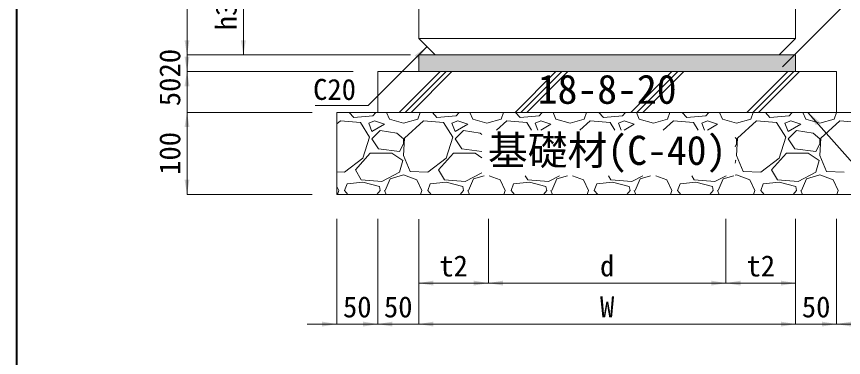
# Model space of a CAD drawing. Units: millimetres at full size. Extents: x -5959 to -1759, y 1019 to 6959.
# Drawn here: x -5559 to -4550, y 4424 to 4840 of the extents above; entities that cross this region are included whole.
import ezdxf
from ezdxf.enums import TextEntityAlignment as Align

# ---------------------------------------------------------------- set-up
doc = ezdxf.new("R2010")
doc.units = ezdxf.units.MM
doc.header["$LTSCALE"] = 10
for name, color, linetype, lineweight in [('_0-0_', 2, 'Continuous', 20), ('KIJUN', 253, 'Continuous', 5), ('SUNPO_S10', 3, 'Continuous', 9), ('図枠', 7, 'Continuous', 5), ('ﾊｯﾁﾝｸﾞ', 7, 'Continuous', 5)]:
    doc.layers.add(name, color=color, linetype=linetype, lineweight=lineweight)
doc.styles.add('ＭＳ ゴシック', font='')
doc.styles.get('ＭＳ ゴシック').set_extended_font_data('MS Gothic')

# ---------------------------------------------------------------- blocks, each defined once
blk = doc.blocks.new('filled_arrow')
at = {"color": 0, "linetype": 'Continuous', "lineweight": -2}
blk.add_solid([(7.5, 1.25), (0, 0), (7.5, -1.25)], dxfattribs=at)

msp = doc.modelspace()

# ---------------------------------------------------------------- hatches: boundary and pattern name
at = {"layer": 'ﾊｯﾁﾝｸﾞ'}
msp.add_hatch(color=8, dxfattribs=at).paths.add_polyline_path([(-5068.51, 4793.13), (-5068.51, 4773.1), (-4608.51, 4773.1), (-4608.51, 4793.13)])
h = msp.add_hatch(dxfattribs=at)
h.set_pattern_fill('USER', color=256, style=0, pattern_type=2)
h.set_pattern_definition([(45, (-11509.27, 2548.89), (-70.7107, 70.7107), []), (45, (-11502.02, 2548.89), (-70.7107, 70.7107), []), (45, (-11494.77, 2548.89), (-70.7107, 70.7107), [])])
h.paths.add_polyline_path([(-4558.51, 4723.1), (-4743.64, 4723.1), (-4924.62, 4723.1), (-5118.51, 4723.1), (-5118.51, 4773.1), (-4924.62, 4773.1), (-4743.64, 4773.1), (-4558.51, 4773.1)])

# ---------------------------------------------------------------- linework, layer by layer
at = {"layer": '_0-0_'}
for p, q in [((-5068.51, 4793.13), (-5068.51, 4773.1)), ((-5068.51, 4793.13), (-4608.51, 4793.13)), ((-4608.51, 4793.13), (-4608.51, 4773.1)), ((-4558.51, 4773.1), (-5118.51, 4773.1)), ((-5118.51, 4773.1), (-5118.51, 4723.1)), ((-4558.51, 4723.1), (-4558.51, 4773.1)), ((-5168.51, 4723.1), (-4508.51, 4723.1)), ((-5168.51, 4623.1), (-5168.51, 4723.1)), ((-4508.51, 4623.1), (-5168.51, 4623.1))]:
    msp.add_line(p, q, dxfattribs=at)
at = {"layer": 'KIJUN', "color": 7, "lineweight": 9}
msp.add_line((-5068.51, 4813.13), (-4608.51, 4813.13), dxfattribs=at)
at = {"layer": 'KIJUN', "color": 7, "lineweight": 20}
msp.add_lwpolyline([(-4732.1, 5186.1), (-4810.51, 5198.65), (-4808.01, 5244.93), (-4808.01, 5248.13), (-4795.01, 5248.13), (-4795.01, 5298.13), (-4611.51, 5298.13), (-4608.51, 5268.13), (-4608.51, 4813.13), (-4628.51, 4793.13), (-5048.51, 4793.13), (-5068.51, 4813.13), (-5068.51, 5268.13), (-5065.51, 5298.13), (-4882.01, 5298.13), (-4882.01, 5248.13), (-4869.01, 5248.13), (-4869.01, 5244.93), (-4866.51, 5198.65), (-4944.93, 5186.1)], dxfattribs=at)
at = {"layer": 'SUNPO_S10'}
for p, q in [((-5351.3, 4793.13), (-5351.3, 5298.13)), ((-5282.51, 4793.13), (-5282.51, 4888.13)), ((-5351.3, 4829.13), (-5351.3, 4737.1)), ((-5351.3, 4809.1), (-5351.3, 4687.1)), ((-5078.51, 4793.13), (-5351.3, 4793.13)), ((-5118.51, 4793.13), (-5351.3, 4793.13)), ((-5078.51, 4793.13), (-5282.51, 4793.13)), ((-5148.51, 4773.1), (-5351.3, 4773.1)), ((-5148.51, 4773.1), (-5351.3, 4773.1)), ((-5198.51, 4723.1), (-5351.3, 4723.1)), ((-5351.3, 4723.1), (-5351.3, 4623.1)), ((-5198.51, 4723.1), (-5351.3, 4723.1)), ((-5198.51, 4623.1), (-5351.3, 4623.1)), ((-5168.51, 4593.1), (-5168.51, 4464.87)), ((-5118.51, 4593.1), (-5118.51, 4464.87)), ((-5118.51, 4593.1), (-5118.51, 4464.87)), ((-5068.51, 4592.91), (-5068.51, 4514.87)), ((-5068.51, 4592.91), (-5068.51, 4464.87)), ((-5068.51, 4592.91), (-5068.51, 4464.87)), ((-4983.51, 4593.1), (-4983.51, 4514.87)), ((-4983.51, 4593.1), (-4983.51, 4514.87)), ((-4693.51, 4593.1), (-4693.51, 4514.87)), ((-4693.51, 4593.1), (-4693.51, 4514.87)), ((-4608.51, 4593.1), (-4608.51, 4514.87)), ((-4608.51, 4593.1), (-4608.51, 4464.87)), ((-4608.51, 4593.1), (-4608.51, 4464.87)), ((-4558.51, 4593.1), (-4558.51, 4464.87)), ((-4558.51, 4593.1), (-4558.51, 4464.87)), ((-4983.51, 4514.87), (-5068.51, 4514.87)), ((-4983.51, 4514.87), (-4693.51, 4514.87)), ((-4693.51, 4514.87), (-4608.51, 4514.87)), ((-5204.51, 4464.87), (-5082.51, 4464.87)), ((-5154.51, 4464.87), (-5032.51, 4464.87)), ((-5068.51, 4464.87), (-4608.51, 4464.87)), ((-4644.51, 4464.87), (-4522.51, 4464.87)), ((-4594.51, 4464.87), (-4472.51, 4464.87))]:
    msp.add_line(p, q, dxfattribs=at)
for points in [[(-4624.62, 4778.8), (-4540.55, 4862.87), (-4353.27, 4862.87)], [(-5058.51, 4803.13), (-5130.09, 4731.56), (-5194.98, 4731.56)], [(-4593.52, 4723.1), (-4458.22, 4570.33), (-4170.21, 4570.33)]]:
    msp.add_lwpolyline(points, dxfattribs=at)
at = {"layer": '図枠', "lineweight": 40}
msp.add_line((-5559.34, 6758.62), (-5559.34, 1218.62), dxfattribs=at)
at = {"layer": 'ﾊｯﾁﾝｸﾞ'}
for p, q in [((-5168.51, 4722.69), (-5168.37, 4723.1)), ((-5147.88, 4717.07), (-5153.41, 4723.1)), ((-5120.91, 4723.1), (-5124.51, 4719.1)), ((-5107.65, 4723.1), (-5104.19, 4715.04)), ((-5069.65, 4715.04), (-5066.77, 4723.1)), ((-5046.28, 4717.07), (-5051.81, 4723.1)), ((-5019.31, 4723.1), (-5022.91, 4719.1)), ((-5006.05, 4723.1), (-5002.59, 4715.04)), ((-4968.05, 4715.04), (-4965.17, 4723.1)), ((-4944.68, 4717.07), (-4950.21, 4723.1)), ((-4917.71, 4723.1), (-4921.31, 4719.1)), ((-4904.45, 4723.1), (-4900.99, 4715.04)), ((-4866.45, 4715.04), (-4863.57, 4723.1)), ((-4843.08, 4717.07), (-4848.61, 4723.1)), ((-4816.11, 4723.1), (-4819.71, 4719.1)), ((-4802.85, 4723.1), (-4799.39, 4715.04)), ((-4764.85, 4715.04), (-4761.97, 4723.1)), ((-4741.48, 4717.07), (-4747.01, 4723.1)), ((-4714.51, 4723.1), (-4718.11, 4719.1)), ((-4701.25, 4723.1), (-4697.79, 4715.04)), ((-4663.25, 4715.04), (-4660.37, 4723.1)), ((-4639.88, 4717.07), (-4645.41, 4723.1)), ((-4612.91, 4723.1), (-4616.51, 4719.1)), ((-4599.65, 4723.1), (-4596.19, 4715.04)), ((-4561.65, 4715.04), (-4558.77, 4723.1)), ((-5164.14, 4713.01), (-5168.51, 4709.01)), ((-5139.75, 4710.98), (-5164.14, 4713.01)), ((-5124.51, 4719.1), (-5147.88, 4717.07)), ((-5122.48, 4713.01), (-5129.59, 4709.96)), ((-5110.29, 4708.94), (-5122.48, 4713.01)), ((-5104.19, 4715.04), (-5086.92, 4709.96)), ((-5086.92, 4709.96), (-5069.65, 4715.04)), ((-5062.54, 4713.01), (-5085.9, 4691.67)), ((-5038.15, 4710.98), (-5062.54, 4713.01)), ((-5022.91, 4719.1), (-5046.28, 4717.07)), ((-5020.88, 4713.01), (-5027.99, 4709.96)), ((-5008.69, 4708.94), (-5020.88, 4713.01)), ((-5002.59, 4715.04), (-4985.32, 4709.96)), ((-4985.32, 4709.96), (-4968.05, 4715.04)), ((-4960.94, 4713.01), (-4973.43, 4701.6)), ((-4936.55, 4710.98), (-4960.94, 4713.01)), ((-4921.31, 4719.1), (-4944.68, 4717.07)), ((-4919.28, 4713.01), (-4926.39, 4709.96)), ((-4907.09, 4708.94), (-4919.28, 4713.01)), ((-4900.99, 4715.04), (-4883.72, 4709.96)), ((-4883.72, 4709.96), (-4866.45, 4715.04)), ((-4859.34, 4713.01), (-4871.83, 4701.6)), ((-4834.95, 4710.98), (-4859.34, 4713.01)), ((-4819.71, 4719.1), (-4843.08, 4717.07)), ((-4817.68, 4713.01), (-4824.79, 4709.96)), ((-4805.49, 4708.94), (-4817.68, 4713.01)), ((-4799.39, 4715.04), (-4782.12, 4709.96)), ((-4782.12, 4709.96), (-4764.85, 4715.04)), ((-4757.74, 4713.01), (-4770.23, 4701.6)), ((-4733.35, 4710.98), (-4757.74, 4713.01)), ((-4718.11, 4719.1), (-4741.48, 4717.07)), ((-4716.08, 4713.01), (-4723.19, 4709.96)), ((-4703.89, 4708.94), (-4716.08, 4713.01)), ((-4697.79, 4715.04), (-4680.52, 4709.96)), ((-4680.52, 4709.96), (-4663.25, 4715.04)), ((-4656.14, 4713.01), (-4679.5, 4691.67)), ((-4631.75, 4710.98), (-4656.14, 4713.01)), ((-4616.51, 4719.1), (-4639.88, 4717.07)), ((-4614.48, 4713.01), (-4621.59, 4709.96)), ((-4602.29, 4708.94), (-4614.48, 4713.01)), ((-4596.19, 4715.04), (-4578.92, 4709.96)), ((-4578.92, 4709.96), (-4561.65, 4715.04)), ((-4554.54, 4713.01), (-4577.9, 4691.67)), ((-4530.15, 4710.98), (-4554.54, 4713.01)), ((-5128.58, 4692.69), (-5139.75, 4710.98)), ((-5129.59, 4709.96), (-5125.53, 4699.8)), ((-5125.53, 4699.8), (-5110.29, 4708.94)), ((-5026.98, 4692.69), (-5038.15, 4710.98)), ((-5027.99, 4709.96), (-5023.93, 4699.8)), ((-5023.93, 4699.8), (-5008.69, 4708.94)), ((-4930.82, 4701.6), (-4936.55, 4710.98)), ((-4926.39, 4709.96), (-4923.05, 4701.6)), ((-4919.33, 4701.6), (-4907.09, 4708.94)), ((-4829.22, 4701.6), (-4834.95, 4710.98)), ((-4824.79, 4709.96), (-4821.45, 4701.6)), ((-4817.73, 4701.6), (-4805.49, 4708.94)), ((-4727.62, 4701.6), (-4733.35, 4710.98)), ((-4723.19, 4709.96), (-4719.85, 4701.6)), ((-4716.13, 4701.6), (-4703.89, 4708.94)), ((-4620.58, 4692.69), (-4631.75, 4710.98)), ((-4621.59, 4709.96), (-4617.53, 4699.8)), ((-4617.53, 4699.8), (-4602.29, 4708.94)), ((-5115.37, 4700.82), (-5125.53, 4690.66)), ((-5095.05, 4697.77), (-5115.37, 4700.82)), ((-5086.92, 4690.66), (-5095.05, 4697.77)), ((-5013.77, 4700.82), (-5023.93, 4690.66)), ((-4993.45, 4697.77), (-5013.77, 4700.82)), ((-4991.4, 4695.98), (-4993.45, 4697.77)), ((-4607.37, 4700.82), (-4617.53, 4690.66)), ((-4587.05, 4697.77), (-4607.37, 4700.82)), ((-4578.92, 4690.66), (-4587.05, 4697.77)), ((-5136.7, 4667.29), (-5128.58, 4692.69)), ((-5125.53, 4690.66), (-5117.4, 4678.46)), ((-5092, 4675.42), (-5086.92, 4684.56)), ((-5085.9, 4691.67), (-5086.92, 4670.34)), ((-5086.92, 4684.56), (-5086.92, 4690.66)), ((-5035.1, 4667.29), (-5026.98, 4692.69)), ((-5023.93, 4690.66), (-5015.8, 4678.46)), ((-4680.52, 4690.66), (-4682.4, 4692.3)), ((-4682.4, 4681.18), (-4680.52, 4684.56)), ((-4679.5, 4691.67), (-4680.52, 4670.34)), ((-4680.52, 4684.56), (-4680.52, 4690.66)), ((-4628.7, 4667.29), (-4620.58, 4692.69)), ((-4617.53, 4690.66), (-4609.4, 4678.46)), ((-4584, 4675.42), (-4578.92, 4684.56)), ((-4577.9, 4691.67), (-4578.92, 4670.34)), ((-4578.92, 4684.56), (-4578.92, 4690.66)), ((-5145.85, 4653.06), (-5127.56, 4673.38)), ((-5127.56, 4673.38), (-5101.14, 4673.38)), ((-5117.4, 4678.46), (-5092, 4675.42)), ((-5101.14, 4673.38), (-5087.94, 4664.24)), ((-5044.25, 4653.06), (-5025.96, 4673.38)), ((-5025.96, 4673.38), (-4999.54, 4673.38)), ((-5015.8, 4678.46), (-4991.4, 4675.54)), ((-4999.54, 4673.38), (-4991.4, 4667.75)), ((-4637.85, 4653.06), (-4619.56, 4673.38)), ((-4619.56, 4673.38), (-4593.14, 4673.38)), ((-4609.4, 4678.46), (-4584, 4675.42)), ((-4593.14, 4673.38), (-4579.94, 4664.24)), ((-5159.06, 4650.02), (-5136.7, 4667.29)), ((-5087.94, 4664.24), (-5092, 4650.02)), ((-5086.92, 4670.34), (-5078.79, 4651.03)), ((-5057.46, 4650.02), (-5035.1, 4667.29)), ((-4682.4, 4664.84), (-4681.54, 4664.24)), ((-4681.54, 4664.24), (-4682.4, 4661.23)), ((-4680.52, 4670.34), (-4672.39, 4651.03)), ((-4651.06, 4650.02), (-4628.7, 4667.29)), ((-4579.94, 4664.24), (-4584, 4650.02)), ((-4578.92, 4670.34), (-4570.79, 4651.03)), ((-5138.74, 4640.87), (-5145.85, 4653.06)), ((-5037.14, 4640.87), (-5044.25, 4653.06)), ((-4630.74, 4640.87), (-4637.85, 4653.06)), ((-5168.51, 4650.47), (-5159.06, 4650.02)), ((-5092, 4650.02), (-5113.34, 4638.84)), ((-5103.18, 4641.89), (-5086.92, 4646.97)), ((-5086.92, 4646.97), (-5070.66, 4640.87)), ((-5078.79, 4651.03), (-5057.46, 4650.02)), ((-4991.4, 4649.49), (-5011.74, 4638.84)), ((-5001.58, 4641.89), (-4988.67, 4645.92)), ((-4982.52, 4645.92), (-4969.06, 4640.87)), ((-4935.54, 4640.87), (-4938.48, 4645.92)), ((-4896.62, 4645.92), (-4910.14, 4638.84)), ((-4899.98, 4641.89), (-4887.07, 4645.92)), ((-4880.92, 4645.92), (-4867.46, 4640.87)), ((-4833.94, 4640.87), (-4836.88, 4645.92)), ((-4795.02, 4645.92), (-4808.54, 4638.84)), ((-4798.38, 4641.89), (-4785.48, 4645.92)), ((-4779.32, 4645.92), (-4765.86, 4640.87)), ((-4732.34, 4640.87), (-4735.28, 4645.92)), ((-4693.42, 4645.92), (-4706.94, 4638.84)), ((-4696.78, 4641.89), (-4683.88, 4645.92)), ((-4682.4, 4646.38), (-4680.52, 4646.97)), ((-4680.52, 4646.97), (-4664.26, 4640.87)), ((-4672.39, 4651.03), (-4651.06, 4650.02)), ((-4584, 4650.02), (-4605.34, 4638.84)), ((-4595.18, 4641.89), (-4578.92, 4646.97)), ((-4578.92, 4646.97), (-4562.66, 4640.87)), ((-4570.79, 4651.03), (-4549.46, 4650.02)), ((-5168.51, 4632.75), (-5166.17, 4627.66)), ((-5159.06, 4627.66), (-5156.01, 4635.79)), ((-5136.7, 4637.82), (-5156.01, 4635.79)), ((-5113.34, 4638.84), (-5138.74, 4640.87)), ((-5116.38, 4632.74), (-5136.7, 4637.82)), ((-5115.37, 4627.66), (-5116.38, 4632.74)), ((-5109.27, 4627.66), (-5103.18, 4641.89)), ((-5070.66, 4640.87), (-5064.57, 4627.66)), ((-5057.46, 4627.66), (-5054.41, 4635.79)), ((-5035.1, 4637.82), (-5054.41, 4635.79)), ((-5011.74, 4638.84), (-5037.14, 4640.87)), ((-5014.78, 4632.74), (-5035.1, 4637.82)), ((-5013.77, 4627.66), (-5014.78, 4632.74)), ((-5007.67, 4627.66), (-5001.58, 4641.89)), ((-4969.06, 4640.87), (-4962.97, 4627.66)), ((-4955.86, 4627.66), (-4952.81, 4635.79)), ((-4933.5, 4637.82), (-4952.81, 4635.79)), ((-4910.14, 4638.84), (-4935.54, 4640.87)), ((-4913.18, 4632.74), (-4933.5, 4637.82)), ((-4912.17, 4627.66), (-4913.18, 4632.74)), ((-4906.07, 4627.66), (-4899.98, 4641.89)), ((-4867.46, 4640.87), (-4861.37, 4627.66)), ((-4854.26, 4627.66), (-4851.21, 4635.79)), ((-4831.9, 4637.82), (-4851.21, 4635.79)), ((-4808.54, 4638.84), (-4833.94, 4640.87)), ((-4811.58, 4632.74), (-4831.9, 4637.82)), ((-4810.57, 4627.66), (-4811.58, 4632.74)), ((-4804.47, 4627.66), (-4798.38, 4641.89)), ((-4765.86, 4640.87), (-4759.77, 4627.66)), ((-4752.66, 4627.66), (-4749.61, 4635.79)), ((-4730.3, 4637.82), (-4749.61, 4635.79)), ((-4706.94, 4638.84), (-4732.34, 4640.87)), ((-4709.98, 4632.74), (-4730.3, 4637.82)), ((-4708.97, 4627.66), (-4709.98, 4632.74)), ((-4702.87, 4627.66), (-4696.78, 4641.89)), ((-4664.26, 4640.87), (-4658.17, 4627.66)), ((-4651.06, 4627.66), (-4648.01, 4635.79)), ((-4628.7, 4637.82), (-4648.01, 4635.79)), ((-4605.34, 4638.84), (-4630.74, 4640.87)), ((-4608.38, 4632.74), (-4628.7, 4637.82)), ((-4607.37, 4627.66), (-4608.38, 4632.74)), ((-4601.27, 4627.66), (-4595.18, 4641.89)), ((-4562.66, 4640.87), (-4556.57, 4627.66)), ((-5167.8, 4623.1), (-5166.17, 4627.66)), ((-5154.87, 4623.1), (-5159.06, 4627.66)), ((-5115.37, 4627.66), (-5119.47, 4623.1)), ((-5110.29, 4627.66), (-5108.33, 4623.1)), ((-5066.2, 4623.1), (-5064.57, 4627.66)), ((-5053.27, 4623.1), (-5057.46, 4627.66)), ((-5013.77, 4627.66), (-5017.87, 4623.1)), ((-5008.69, 4627.66), (-5006.73, 4623.1)), ((-4964.6, 4623.1), (-4962.97, 4627.66)), ((-4951.67, 4623.1), (-4955.86, 4627.66)), ((-4912.17, 4627.66), (-4916.27, 4623.1)), ((-4907.09, 4627.66), (-4905.13, 4623.1)), ((-4863, 4623.1), (-4861.37, 4627.66)), ((-4850.07, 4623.1), (-4854.26, 4627.66)), ((-4810.57, 4627.66), (-4814.67, 4623.1)), ((-4805.49, 4627.66), (-4803.53, 4623.1)), ((-4761.4, 4623.1), (-4759.77, 4627.66)), ((-4748.47, 4623.1), (-4752.66, 4627.66)), ((-4708.97, 4627.66), (-4713.07, 4623.1)), ((-4703.89, 4627.66), (-4701.93, 4623.1)), ((-4659.8, 4623.1), (-4658.17, 4627.66)), ((-4646.87, 4623.1), (-4651.06, 4627.66)), ((-4607.37, 4627.66), (-4611.47, 4623.1)), ((-4602.29, 4627.66), (-4600.33, 4623.1)), ((-4558.2, 4623.1), (-4556.57, 4627.66))]:
    msp.add_line(p, q, dxfattribs=at)

# ---------------------------------------------------------------- block references
at = {"layer": 'SUNPO_S10', "xscale": 2.4, "yscale": 2.4}
for p, rotation in [((-5351.3, 4793.13), 90), ((-5351.3, 4793.13), 90), ((-5282.51, 4793.13), 90), ((-5058.51, 4803.13), 225), ((-5351.3, 4773.1), 90), ((-4624.62, 4778.8), 45), ((-5351.3, 4773.1), 270), ((-5351.3, 4723.1), 270), ((-5351.3, 4723.1), 270), ((-4593.52, 4723.1), 311.5), ((-5351.3, 4623.1), 90), ((-4983.51, 4514.87), 180), ((-4693.51, 4514.87), 180), ((-4608.51, 4514.87), 180), ((-5168.51, 4464.87), 180), ((-5118.51, 4464.87), 180), ((-4608.51, 4464.87), 180), ((-4608.51, 4464.87), 180), ((-4558.51, 4464.87), 180)]:
    msp.add_blockref('filled_arrow', p, dxfattribs=dict(at, rotation=rotation))
for p in [(-5068.51, 4514.87), (-4983.51, 4514.87), (-4693.51, 4514.87), (-5118.51, 4464.87), (-5068.51, 4464.87), (-5068.51, 4464.87), (-4558.51, 4464.87)]:
    msp.add_blockref('filled_arrow', p, dxfattribs=at)

# ---------------------------------------------------------------- texts
at = {"layer": '_0-0_', "color": 7, "style": 'ＭＳ ゴシック'}
msp.add_text('18-8-20', height=35.6, dxfattribs=at).set_placement((-4838.51, 4722.91), align=Align.BOTTOM_CENTER)
msp.add_text('基礎材(C-40)', height=35.6, rotation=359.999, dxfattribs=at).set_placement((-4838.51, 4648.37), align=Align.BOTTOM_CENTER)
at = {"layer": 'SUNPO_S10', "style": 'ＭＳ ゴシック'}
for s, p in [('h3', (-5303.51, 4840.63)), ('20', (-5372.3, 4783.12)), ('50', (-5372.3, 4748.1)), ('100', (-5372.3, 4673.1))]:
    msp.add_text(s, height=25.63, rotation=90, dxfattribs=at).set_placement(p, align=Align.MIDDLE_CENTER)
msp.add_text('C20', height=25.63, dxfattribs=at).set_placement((-5145.09, 4763.96), align=Align.TOP_RIGHT)
for s, p in [('t2', (-5026.01, 4535.87)), ('d', (-4838.51, 4535.87)), ('t2', (-4651.01, 4535.87)), ('50', (-5143.51, 4485.87)), ('50', (-5093.51, 4485.87)), ('W', (-4838.51, 4485.87)), ('50', (-4583.51, 4485.87))]:
    msp.add_text(s, height=25.63, dxfattribs=at).set_placement(p, align=Align.MIDDLE_CENTER)

doc.saveas('drawing.dxf')
